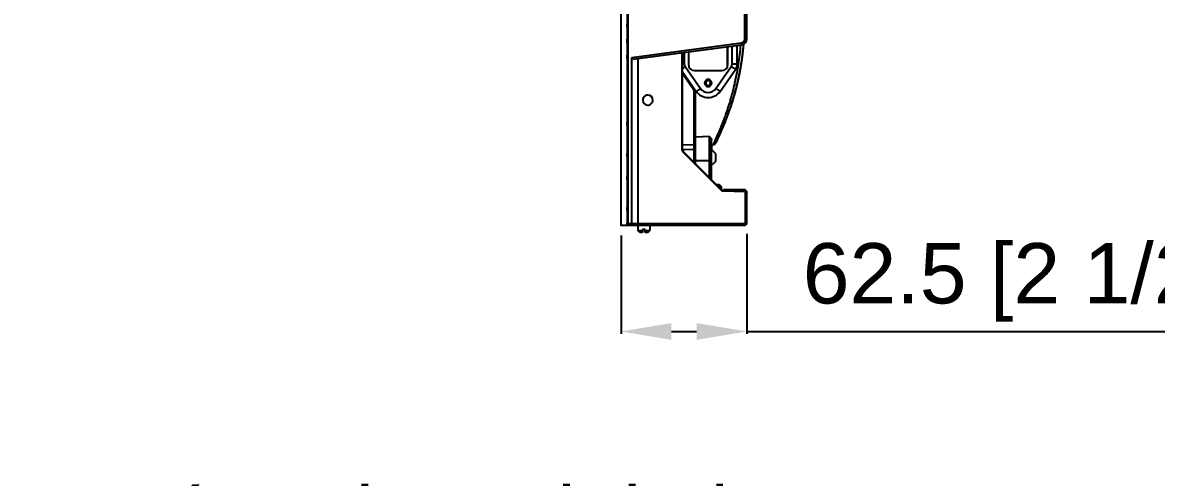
# Model space of a CAD drawing. Header units: millimetres. Extents: x -1070 to 42146, y 1440 to 12921.
# Drawn here: x 1225 to 1789, y 2646 to 2873 of the extents above; entities that cross this region are included whole.
import ezdxf

# ---------------------------------------------------------------- set-up
doc = ezdxf.new("R2010")
doc.units = ezdxf.units.MM
doc.layers.add('DIM', color=4, linetype='Continuous')
doc.layers.add('n', color=7, linetype='Continuous')
doc.styles.get("Standard").update_dxf_attribs({"font": 'arial.ttf'})
doc.dimstyles.new('ISO-200', dxfattribs={"dimtxt": 30, "dimasz": 25, "dimexe": 1.25, "dimexo": 5, "dimgap": 5, "dimtad": 1, "dimtoh": 1, "dimdec": 1, "dimdsep": 46, "dimtxsty": 'Standard', "dimcen": 2.5, "dimadec": 0, "dimazin": 0, "dimtfac": 1, "dimtdec": 1, "dimtmove": 0, "dimatfit": 3, "dimfxl": 1, "dimarcsym": 0})

# ---------------------------------------------------------------- blocks, each defined once
blk = doc.blocks.new('*D75')
at = {"layer": 'Defpoints', "color": 0, "transparency": 16777216}
for p in [(1057.55, 2463.34), (1053.49, 2458.93)]:
    blk.add_point(p, dxfattribs=at)
at = {"layer": 'DIM', "color": 0, "lineweight": -2, "transparency": 16777216}
for p, q in [((1180.61, 2597.14), (1074.48, 2481.74)), ((1661.33, 2597.14), (1180.61, 2597.14)), ((1053.49, 2458.93), (1057.55, 2463.34)), ((1036.57, 2440.53), (1019.64, 2422.13))]:
    blk.add_line(p, q, dxfattribs=at)
at = {"layer": 'DIM', "color": 0, "transparency": 16777216}
for points in [[(1071.41, 2484.56), (1077.54, 2478.92), (1057.55, 2463.34)], [(1033.5, 2443.35), (1039.63, 2437.71), (1053.49, 2458.93)]]:
    blk.add_solid(points, dxfattribs=at)
at = {"layer": 'DIM', "color": 0, "lineweight": -3, "transparency": 16777216, "insert": (1423.47, 2622.14), "char_height": 30, "attachment_point": 5}
blk.add_mtext('{\\fGulim|b0|i0|c134|p0;4-\\fGulim|b0|i0|c0|p0;%%C\\fGulim|b0|i0|c134|p0;6.5 through hole}', dxfattribs=at)
blk = doc.blocks.new('*D70')
at = {"layer": 'Defpoints', "color": 0, "lineweight": -3, "transparency": 16777216}
for p in [(1522.82, 2771.64), (1585.32, 2772.44), (1585.32, 2718.94)]:
    blk.add_point(p, dxfattribs=at)
at = {"layer": 'DIM', "color": 0, "lineweight": -2, "transparency": 16777216}
for p, q in [((1522.82, 2766.64), (1522.82, 2717.69)), ((1585.32, 2767.44), (1585.32, 2717.69)), ((1547.82, 2718.94), (1560.32, 2718.94)), ((1585.32, 2718.94), (1840.61, 2718.94))]:
    blk.add_line(p, q, dxfattribs=at)
at = {"layer": 'DIM', "color": 0, "lineweight": -3, "transparency": 16777216}
for points in [[(1547.82, 2723.11), (1547.82, 2714.77), (1522.82, 2718.94)], [(1560.32, 2723.11), (1560.32, 2714.77), (1585.32, 2718.94)]]:
    blk.add_solid(points, dxfattribs=at)
at = {"layer": 'DIM', "color": 0, "lineweight": -3, "transparency": 16777216, "insert": (1725.46, 2743.36), "char_height": 30, "attachment_point": 5}
blk.add_mtext('62.5 [2 1/2"]', dxfattribs=at)

msp = doc.modelspace()

# ---------------------------------------------------------------- linework, layer by layer
at = {"color": 1, "lineweight": -3}
msp.add_lwpolyline([(1525.817, 2771.641), (1522.817, 2771.641), (1522.817, 3521.641), (1525.817, 3521.641)], close=True, dxfattribs=at)
at = {"layer": 'n', "color": 7, "linetype": 'Continuous', "lineweight": -3, "true_color": 0xffffff}
for p, q in [((1526.117, 2895.941), (1526.117, 2772.841)), ((1584.317, 2864.466), (1584.317, 2888.616)), ((1585.317, 2864.466), (1585.317, 2888.616)), ((1526.117, 2871.838), (1525.817, 2871.838)), ((1525.817, 2871.821), (1525.817, 2871.838)), ((1525.817, 2871.322), (1525.817, 2871.821)), ((1525.817, 2871.821), (1526.117, 2871.821)), ((1525.817, 2870.821), (1525.817, 2871.322)), ((1525.817, 2871.322), (1526.117, 2871.322)), ((1525.817, 2870.322), (1525.817, 2870.821)), ((1525.817, 2870.821), (1526.117, 2870.821)), ((1525.817, 2870.321), (1526.117, 2870.321)), ((1525.817, 2863.869), (1525.817, 2864.338)), ((1525.817, 2864.338), (1526.117, 2864.338)), ((1525.817, 2862.806), (1525.817, 2863.869)), ((1525.817, 2863.869), (1526.117, 2863.869)), ((1525.817, 2862.338), (1525.817, 2862.806)), ((1525.817, 2862.806), (1526.117, 2862.806)), ((1525.817, 2862.338), (1526.117, 2862.338)), ((1528.117, 2855.313), (1582.578, 2862.483)), ((1531.117, 2854.699), (1582.709, 2861.491)), ((1580.567, 2852.128), (1580.567, 2861.209)), ((1582.578, 2862.483), (1582.709, 2861.491)), ((1584.317, 2864.466), (1585.317, 2864.466)), ((1526.117, 2856.354), (1525.817, 2856.354)), ((1525.817, 2855.854), (1525.817, 2856.353)), ((1525.817, 2855.353), (1525.817, 2855.854)), ((1526.117, 2855.854), (1525.817, 2855.854)), ((1525.817, 2854.854), (1525.817, 2855.353)), ((1525.817, 2855.353), (1526.117, 2855.353)), ((1528.117, 2772.441), (1528.117, 2855.313)), ((1529.117, 2854.436), (1528.117, 2855.313)), ((1552.976, 2857.577), (1552.976, 2809.873)), ((1553.117, 2857.595), (1553.117, 2809.873)), ((1554.167, 2857.734), (1554.167, 2852.128)), ((1556.317, 2858.017), (1556.317, 2851.741)), ((1575.617, 2860.558), (1575.617, 2853.13)), ((1575.917, 2851.741), (1575.917, 2860.597)), ((1578.067, 2852.128), (1578.067, 2860.88)), ((1525.817, 2854.838), (1525.817, 2854.854)), ((1525.817, 2854.854), (1526.117, 2854.854)), ((1526.117, 2854.838), (1525.817, 2854.838)), ((1529.117, 2854.436), (1531.117, 2854.699)), ((1531.117, 2854.699), (1531.117, 2772.441)), ((1531.322, 2772.441), (1531.322, 2854.726)), ((1554.167, 2852.128), (1553.117, 2852.128)), ((1554.619, 2850.694), (1553.117, 2849.643)), ((1554.619, 2850.694), (1562.233, 2839.821)), ((1570.001, 2839.821), (1577.615, 2850.694)), ((1575.617, 2853.13), (1575.617, 2850.618)), ((1577.615, 2850.694), (1579.663, 2849.26)), ((1578.067, 2852.128), (1580.567, 2852.128)), ((1581.215, 2851.937), (1581.229, 2852.033)), ((1553.117, 2848.481), (1560.185, 2838.387)), ((1553.117, 2847.609), (1559.017, 2839.183)), ((1559.317, 2848.741), (1572.917, 2848.741)), ((1572.049, 2838.387), (1579.663, 2849.26)), ((1580.658, 2848.608), (1580.684, 2848.758)), ((1559.017, 2839.183), (1559.729, 2838.166)), ((1559.017, 2839.183), (1559.017, 2811.838)), ((1559.817, 2838.387), (1559.817, 2838.912)), ((1559.817, 2838.041), (1559.817, 2838.387)), ((1562.233, 2839.821), (1560.185, 2838.387)), ((1570.001, 2839.821), (1572.049, 2838.387)), ((1559.817, 2836.838), (1559.817, 2838.041)), ((1559.817, 2815.635), (1559.817, 2836.838)), ((1526.117, 2823.009), (1525.817, 2823.009)), ((1525.817, 2822.993), (1525.817, 2823.009)), ((1525.817, 2822.494), (1525.817, 2822.993)), ((1525.817, 2822.993), (1526.117, 2822.993)), ((1525.817, 2821.993), (1525.817, 2822.494)), ((1525.817, 2822.494), (1526.117, 2822.494)), ((1525.817, 2821.494), (1525.817, 2821.993)), ((1525.817, 2821.993), (1526.117, 2821.993)), ((1525.817, 2821.493), (1526.117, 2821.493)), ((1573.913, 2824.119), (1573.996, 2824.339)), ((1566.852, 2815.903), (1559.817, 2815.635)), ((1566.817, 2803.896), (1566.852, 2815.903)), ((1572.38, 2820.224), (1572.42, 2820.321)), ((1559.017, 2811.838), (1553.117, 2811.645)), ((1559.017, 2812.541), (1559.817, 2812.541)), ((1559.017, 2811.838), (1559.017, 2809.444)), ((1559.817, 2812.897), (1559.817, 2815.635)), ((1559.817, 2803.77), (1559.817, 2812.897)), ((1567.817, 2804.028), (1567.817, 2814.338)), ((1568.606, 2811.848), (1567.817, 2811.82)), ((1567.817, 2811.534), (1567.817, 2808.98)), ((1568.606, 2811.848), (1569.18, 2813.03)), ((1526.117, 2807.526), (1525.817, 2807.526)), ((1525.817, 2807.026), (1525.817, 2807.525)), ((1525.817, 2806.525), (1525.817, 2807.026)), ((1526.117, 2807.026), (1525.817, 2807.026)), ((1525.817, 2806.026), (1525.817, 2806.525)), ((1525.817, 2806.525), (1526.117, 2806.525)), ((1525.817, 2806.009), (1525.817, 2806.026)), ((1525.817, 2806.026), (1526.117, 2806.026)), ((1526.117, 2806.009), (1525.817, 2806.009)), ((1553.117, 2809.873), (1552.976, 2809.873)), ((1559.017, 2809.444), (1553.204, 2809.29)), ((1553.703, 2808.459), (1554.615, 2807.546)), ((1553.703, 2808.459), (1553.703, 2808.117)), ((1553.703, 2808.117), (1554.444, 2807.376)), ((1554.444, 2807.376), (1571.593, 2790.227)), ((1554.615, 2807.546), (1571.764, 2790.398)), ((1559.017, 2809.444), (1559.017, 2809.04)), ((1559.017, 2809.041), (1559.817, 2809.041)), ((1559.017, 2809.04), (1559.017, 2803.145)), ((1567.817, 2809.041), (1568.317, 2809.041)), ((1569.817, 2807.541), (1568.317, 2809.041)), ((1569.817, 2807.541), (1569.817, 2805.541)), ((1569.817, 2805.541), (1569.817, 2803.541)), ((1566.817, 2803.896), (1559.817, 2803.77)), ((1559.817, 2802.345), (1559.817, 2803.77)), ((1566.817, 2795.345), (1566.817, 2803.896)), ((1567.817, 2802.088), (1567.817, 2804.028)), ((1567.817, 2802.943), (1567.817, 2804.028)), ((1567.817, 2802.041), (1567.817, 2802.943)), ((1567.817, 2794.345), (1567.817, 2802.088)), ((1567.817, 2794.345), (1567.817, 2802.041)), ((1568.317, 2802.041), (1567.817, 2802.041)), ((1569.817, 2803.541), (1568.317, 2802.041)), ((1526.117, 2796.041), (1525.817, 2796.041)), ((1525.817, 2796.024), (1525.817, 2796.041)), ((1525.817, 2795.525), (1525.817, 2796.024)), ((1525.817, 2796.024), (1526.117, 2796.024)), ((1525.817, 2795.024), (1525.817, 2795.525)), ((1525.817, 2795.525), (1526.117, 2795.525)), ((1525.817, 2794.525), (1525.817, 2795.024)), ((1525.817, 2795.024), (1526.117, 2795.024)), ((1525.817, 2794.524), (1526.117, 2794.524)), ((1570.071, 2792.091), (1571.617, 2792.091)), ((1571.071, 2791.091), (1572.617, 2791.091)), ((1571.593, 2790.227), (1572.515, 2789.305)), ((1571.617, 2792.091), (1572.617, 2791.091)), ((1571.764, 2790.398), (1572.686, 2789.475)), ((1572.515, 2789.305), (1573.038, 2788.783)), ((1572.617, 2791.091), (1572.617, 2789.545)), ((1572.686, 2789.475), (1573.141, 2789.02)), ((1572.686, 2789.475), (1584.15, 2789.075)), ((1573.141, 2789.02), (1573.038, 2788.783)), ((1584.83, 2788.371), (1573.038, 2788.783)), ((1584.516, 2789.441), (1573.681, 2789.441)), ((1584.15, 2789.075), (1584.545, 2789.061)), ((1584.83, 2788.371), (1584.15, 2789.075)), ((1584.72, 2789.237), (1584.516, 2789.441)), ((1584.517, 2789.211), (1584.516, 2789.441)), ((1584.721, 2789.238), (1584.519, 2789.441)), ((1585.185, 2788.399), (1584.545, 2789.061)), ((1585.317, 2788.64), (1584.72, 2789.237)), ((1585.317, 2788.642), (1584.721, 2789.238)), ((1584.751, 2772.441), (1584.751, 2788.373)), ((1584.83, 2788.371), (1585.185, 2788.399)), ((1585.185, 2788.399), (1585.317, 2788.262)), ((1585.317, 2788.642), (1585.317, 2788.64)), ((1585.317, 2788.639), (1585.317, 2788.597)), ((1585.317, 2788.597), (1585.317, 2788.399)), ((1585.317, 2788.399), (1585.317, 2788.262)), ((1585.317, 2772.441), (1585.317, 2788.262)), ((1526.117, 2780.557), (1525.817, 2780.557)), ((1525.817, 2780.057), (1525.817, 2780.557)), ((1525.817, 2779.556), (1525.817, 2780.057)), ((1526.117, 2780.057), (1525.817, 2780.057)), ((1525.817, 2779.057), (1525.817, 2779.556)), ((1525.817, 2779.556), (1526.117, 2779.556)), ((1525.817, 2779.041), (1525.817, 2779.057)), ((1525.817, 2779.057), (1526.117, 2779.057)), ((1526.117, 2779.041), (1525.817, 2779.041)), ((1526.117, 2772.841), (1525.817, 2772.841)), ((1525.817, 2772.441), (1525.817, 2772.841)), ((1525.817, 2771.641), (1525.817, 2772.441)), ((1528.117, 2772.441), (1525.817, 2772.441)), ((1527.786, 2771.641), (1525.817, 2771.641)), ((1528.117, 2772.441), (1527.786, 2771.641)), ((1530.317, 2771.641), (1527.786, 2771.641)), ((1531.117, 2772.441), (1528.117, 2772.441)), ((1531.117, 2772.441), (1530.317, 2771.641)), ((1530.756, 2771.641), (1530.317, 2771.641)), ((1530.756, 2771.641), (1531.254, 2772.344)), ((1531.118, 2771.641), (1530.756, 2771.641)), ((1531.322, 2772.441), (1531.117, 2772.441)), ((1531.117, 2771.641), (1531.117, 2769.141)), ((1531.867, 2771.641), (1531.118, 2771.641)), ((1531.254, 2772.344), (1531.322, 2772.441)), ((1584.751, 2772.441), (1531.322, 2772.441)), ((1534.117, 2771.641), (1531.867, 2771.641)), ((1536.367, 2771.641), (1534.117, 2771.641)), ((1537.117, 2771.641), (1536.367, 2771.641)), ((1537.117, 2771.641), (1537.117, 2769.141)), ((1541.717, 2771.641), (1537.117, 2771.641)), ((1547.317, 2771.641), (1541.717, 2771.641)), ((1552.917, 2771.641), (1547.317, 2771.641)), ((1584.117, 2771.641), (1552.917, 2771.641)), ((1584.834, 2772.358), (1584.117, 2771.641)), ((1584.517, 2771.641), (1584.117, 2771.641)), ((1585.234, 2772.358), (1584.517, 2771.641)), ((1584.834, 2772.358), (1584.751, 2772.441)), ((1584.834, 2772.358), (1585.234, 2772.358)), ((1585.317, 2772.441), (1585.234, 2772.358)), ((1532.117, 2768.141), (1531.117, 2769.141)), ((1531.117, 2769.141), (1533.367, 2769.141)), ((1533.367, 2768.141), (1532.117, 2768.141)), ((1534.117, 2769.641), (1533.367, 2769.641)), ((1533.367, 2769.641), (1533.367, 2769.141)), ((1533.367, 2769.141), (1533.367, 2768.141)), ((1534.817, 2769.641), (1534.117, 2769.641)), ((1534.817, 2769.641), (1534.817, 2769.141)), ((1534.817, 2768.141), (1534.817, 2769.141)), ((1534.817, 2769.141), (1537.117, 2769.141)), ((1536.117, 2768.141), (1534.817, 2768.141)), ((1536.117, 2768.141), (1537.117, 2769.141))]:
    msp.add_line(p, q, dxfattribs=at)
for centre, radius, start, end in [((1442.387, 2873.438), 140.482, 351.23593, 355.13493), ((1582.317, 2864.466), 2, 277.5, 0), ((1582.317, 2864.466), 3, 277.5, 0), ((1449.317, 2873.387), 135, 351.68118, 355.10824), ((1449.317, 2873.387), 135, 351.78998, 355.10774), ((1449.317, 2873.387), 135, 352.1517, 355.10796), ((1449.317, 2873.387), 135, 352.24019, 355.10867), ((1449.317, 2873.387), 135, 352.82543, 354.78053), ((1449.317, 2873.387), 135, 352.91271, 354.8133), ((1449.317, 2873.387), 135, 353.11705, 354.99408), ((1449.317, 2873.387), 135, 353.18661, 355.03776), ((1449.317, 2873.387), 135, 353.50815, 355.10444), ((1449.317, 2873.387), 135, 353.62552, 355.10375), ((1449.317, 2873.387), 135, 353.83011, 355.10783), ((1449.317, 2873.387), 135, 353.94515, 355.10279), ((1449.317, 2873.387), 135, 354.05251, 355.10276), ((1449.317, 2873.387), 135, 354.14123, 355.10618), ((1449.317, 2873.387), 135, 354.62094, 355.10398), ((1449.317, 2873.387), 135, 354.69321, 354.83942), ((1449.317, 2873.387), 135, 354.78053, 354.87243), ((1449.317, 2873.387), 135, 354.8133, 354.88478), ((1449.317, 2873.387), 135, 350.70293, 352.593), ((1449.317, 2873.387), 135, 350.79654, 352.67467), ((1449.317, 2873.387), 135, 350.85487, 352.33267), ((1449.317, 2873.387), 135, 351.12767, 352.55687), ((1449.317, 2873.387), 135, 351.16252, 353.02743), ((1449.317, 2873.387), 135, 351.26745, 352.80449), ((1449.317, 2873.387), 135, 351.49374, 353.07691), ((1449.317, 2873.387), 135, 351.97667, 353.45725), ((1449.317, 2873.387), 135, 352.08358, 353.81178), ((1449.317, 2873.387), 135, 352.19647, 352.38193), ((1449.317, 2873.387), 135, 352.28096, 352.35542), ((1449.317, 2873.387), 135, 352.33267, 352.41783), ((1449.317, 2873.387), 135, 352.35542, 353.40891), ((1449.317, 2873.387), 135, 352.37922, 352.46118), ((1449.317, 2873.387), 135, 352.38193, 352.46394), ((1449.317, 2873.387), 135, 352.41783, 352.5045), ((1449.317, 2873.387), 135, 352.43703, 352.49225), ((1449.317, 2873.387), 135, 352.46394, 352.53879), ((1449.317, 2873.387), 135, 352.49225, 352.59049), ((1449.317, 2873.387), 135, 352.5045, 352.60169), ((1449.317, 2873.387), 135, 352.53879, 352.58947), ((1449.317, 2873.387), 135, 352.55687, 352.64461), ((1449.317, 2873.387), 135, 352.58947, 352.66757), ((1449.317, 2873.387), 135, 352.593, 352.75903), ((1449.317, 2873.387), 135, 352.60169, 352.66355), ((1449.317, 2873.387), 135, 352.64461, 354.03938), ((1449.317, 2873.387), 135, 352.65164, 352.69996), ((1449.317, 2873.387), 135, 352.66355, 354.24982), ((1449.317, 2873.387), 135, 352.66757, 352.82543), ((1449.317, 2873.387), 135, 352.67467, 352.83005), ((1449.317, 2873.387), 135, 352.69996, 352.81499), ((1449.317, 2873.387), 135, 352.75903, 352.83664), ((1449.317, 2873.387), 135, 352.80449, 352.86109), ((1449.317, 2873.387), 135, 352.81499, 352.91271), ((1449.317, 2873.387), 135, 352.83005, 352.91113), ((1449.317, 2873.387), 135, 352.83664, 352.92281), ((1449.317, 2873.387), 135, 352.86109, 352.9727), ((1449.317, 2873.387), 135, 352.91113, 352.9864), ((1449.317, 2873.387), 135, 352.92281, 353.06209), ((1449.317, 2873.387), 135, 352.9727, 354.44534), ((1449.317, 2873.387), 135, 352.9864, 353.02327), ((1449.317, 2873.387), 135, 353.02327, 353.06473), ((1449.317, 2873.387), 135, 353.02743, 353.13458), ((1449.317, 2873.387), 135, 353.06473, 353.18661), ((1449.317, 2873.387), 135, 353.06209, 353.11705), ((1449.317, 2873.387), 135, 353.07691, 353.13032), ((1449.317, 2873.387), 135, 353.13032, 353.24148), ((1449.317, 2873.387), 135, 353.13458, 353.22727), ((1449.317, 2873.387), 135, 353.22727, 353.36551), ((1449.317, 2873.387), 135, 353.24148, 353.40467), ((1449.317, 2873.387), 135, 353.36551, 353.41425), ((1449.317, 2873.387), 135, 353.70493, 353.83011), ((1449.317, 2873.387), 135, 353.72141, 353.7561), ((1449.317, 2873.387), 135, 353.7561, 353.88721), ((1449.317, 2873.387), 135, 353.81178, 353.87806), ((1449.317, 2873.387), 135, 353.87806, 353.92395), ((1449.317, 2873.387), 135, 353.88721, 353.94515), ((1449.317, 2873.387), 135, 353.92395, 353.98199), ((1449.317, 2873.387), 135, 353.98199, 354.05251), ((1449.317, 2873.387), 135, 354.24982, 354.28548), ((1449.317, 2873.387), 135, 354.28548, 354.39487), ((1449.317, 2873.387), 135, 354.39487, 354.52703), ((1449.317, 2873.387), 135, 354.44534, 354.50726), ((1449.317, 2873.387), 135, 354.50726, 354.60044), ((1449.317, 2873.387), 135, 354.52703, 354.62094), ((1449.317, 2873.387), 135, 354.60044, 354.69321), ((1556.667, 2852.128), 2.5, 180, 215), ((1559.317, 2851.741), 3, 180, 270), ((1572.917, 2851.741), 3, 270, 0), ((1575.567, 2852.128), 2.5, 325, 0), ((1575.567, 2852.128), 5, 325, 0), ((1442.961, 2873.358), 139.903, 350.00547, 351.19255), ((1449.317, 2873.387), 135, 349.31491, 350.6306), ((1449.317, 2873.387), 135, 349.31489, 350.63062), ((1449.317, 2873.387), 135, 349.31489, 350.63062), ((1449.317, 2873.387), 135, 349.3149, 350.61384), ((1449.317, 2873.387), 135, 349.3149, 350.50693), ((1449.317, 2873.387), 135, 349.31491, 350.50221), ((1449.317, 2873.387), 135, 349.31492, 350.19635), ((1449.317, 2873.387), 135, 349.31493, 350.06655), ((1449.317, 2873.387), 135, 349.37618, 350.63041), ((1449.317, 2873.387), 135, 349.64884, 350.6306), ((1449.317, 2873.387), 135, 349.72188, 349.8936), ((1449.317, 2873.387), 135, 349.73903, 349.89466), ((1449.317, 2873.387), 135, 349.76743, 349.9185), ((1449.317, 2873.387), 135, 349.77041, 349.92838), ((1449.317, 2873.387), 135, 349.8936, 350.07048), ((1449.317, 2873.387), 135, 349.89466, 349.99516), ((1449.317, 2873.387), 135, 349.9185, 350.17615), ((1449.317, 2873.387), 135, 349.92838, 350.63059), ((1449.317, 2873.387), 135, 349.99516, 350.29366), ((1449.317, 2873.387), 135, 350.06655, 350.2208), ((1449.317, 2873.387), 135, 350.07048, 350.63057), ((1449.317, 2873.387), 135, 350.17615, 350.21924), ((1449.317, 2873.387), 135, 350.19635, 350.34736), ((1449.317, 2873.387), 135, 350.2208, 350.38183), ((1449.317, 2873.387), 135, 350.21924, 350.30669), ((1449.317, 2873.387), 135, 350.29366, 350.37735), ((1449.317, 2873.387), 135, 350.30669, 350.40517), ((1449.317, 2873.387), 135, 350.34736, 350.5696), ((1449.317, 2873.387), 135, 350.37735, 350.41368), ((1449.317, 2873.387), 135, 350.38183, 350.42766), ((1449.317, 2873.387), 135, 350.40517, 350.63054), ((1449.317, 2873.387), 135, 350.41368, 350.63054), ((1449.317, 2873.387), 135, 350.42766, 350.4818), ((1449.317, 2873.387), 135, 350.4818, 350.63056), ((1449.317, 2873.387), 135, 350.50221, 350.63058), ((1449.317, 2873.387), 135, 350.50693, 350.63058), ((1449.317, 2873.387), 135, 350.5696, 350.63058), ((1449.317, 2873.387), 135, 350.61384, 350.68066), ((1449.317, 2873.387), 135, 350.63054, 352.19647), ((1449.317, 2873.387), 135, 350.63058, 351.93118), ((1449.317, 2873.387), 135, 350.63057, 351.83623), ((1449.317, 2873.387), 135, 350.63058, 351.68118), ((1449.317, 2873.387), 135, 350.63059, 351.31213), ((1449.317, 2873.387), 135, 350.6306, 350.95043), ((1449.317, 2873.387), 135, 350.63062, 350.9325), ((1449.317, 2873.387), 135, 350.6306, 350.87374), ((1449.317, 2873.387), 135, 350.63062, 350.82386), ((1449.317, 2873.387), 135, 350.63041, 350.75771), ((1449.317, 2873.387), 135, 350.63058, 350.72638), ((1449.317, 2873.387), 135, 350.63058, 350.70413), ((1449.317, 2873.387), 135, 350.63056, 350.70293), ((1449.317, 2873.387), 135, 350.63058, 350.69235), ((1449.317, 2873.387), 135, 350.68066, 350.73444), ((1449.317, 2873.387), 135, 350.69235, 350.75989), ((1449.317, 2873.387), 135, 350.70413, 351.68118), ((1449.317, 2873.387), 135, 350.72638, 352.24019), ((1449.317, 2873.387), 135, 350.73444, 350.85487), ((1449.317, 2873.387), 135, 350.75771, 351.78547), ((1449.317, 2873.387), 135, 350.75989, 350.79654), ((1449.317, 2873.387), 135, 350.82386, 350.89922), ((1449.317, 2873.387), 135, 350.87374, 350.9293), ((1449.317, 2873.387), 135, 350.89922, 350.99554), ((1449.317, 2873.387), 135, 350.9325, 351.01314), ((1449.317, 2873.387), 135, 351.05689, 351.16096), ((1449.317, 2873.387), 135, 351.12275, 351.16252), ((1449.317, 2873.387), 135, 351.16096, 351.27725), ((1449.317, 2873.387), 135, 351.2268, 351.26745), ((1449.317, 2873.387), 135, 351.27725, 351.328), ((1449.317, 2873.387), 135, 351.31213, 351.46908), ((1449.317, 2873.387), 135, 351.328, 351.49374), ((1449.317, 2873.387), 135, 351.46908, 351.65962), ((1449.317, 2873.387), 135, 351.78547, 352.1517), ((1449.317, 2873.387), 135, 351.93118, 352.04872), ((1449.317, 2873.387), 135, 351.95133, 352.04715), ((1449.317, 2873.387), 135, 352.04872, 352.12383), ((1449.317, 2873.387), 135, 352.04715, 352.08358), ((1449.317, 2873.387), 135, 352.12383, 352.28096), ((1566.117, 2842.541), 1.75, 90, 149.93497), ((1566.117, 2842.541), 1.75, 30.06503, 90), ((1442.684, 2873.397), 140.183, 347.29923, 349.81445), ((1442.403, 2873.454), 140.469, 349.87383, 350.00631), ((1449.317, 2873.387), 135, 346.69102, 348.54314), ((1449.317, 2873.387), 135, 346.69103, 347.99939), ((1449.317, 2873.387), 135, 346.69104, 347.9583), ((1449.317, 2873.387), 135, 346.69106, 347.84263), ((1449.317, 2873.387), 135, 346.69103, 347.56326), ((1449.317, 2873.387), 135, 346.9529, 348.8168), ((1449.317, 2873.387), 135, 346.99332, 348.71641), ((1449.317, 2873.387), 135, 347.16354, 347.42276), ((1449.317, 2873.387), 135, 347.23241, 347.44348), ((1449.317, 2873.387), 135, 347.32423, 347.48764), ((1449.317, 2873.387), 135, 347.33133, 348.00849), ((1449.317, 2873.387), 135, 347.33624, 349.31492), ((1449.317, 2873.387), 135, 347.34727, 348.92886), ((1449.317, 2873.387), 135, 347.41053, 347.46162), ((1449.317, 2873.387), 135, 347.42276, 347.46634), ((1449.317, 2873.387), 135, 347.44348, 347.4991), ((1449.317, 2873.387), 135, 347.46162, 347.57556), ((1449.317, 2873.387), 135, 347.46634, 347.50588), ((1449.317, 2873.387), 135, 347.48764, 347.53742), ((1449.317, 2873.387), 135, 347.4991, 347.75462), ((1449.317, 2873.387), 135, 347.50588, 349.27614), ((1449.317, 2873.387), 135, 347.53742, 347.57444), ((1449.317, 2873.387), 135, 347.56326, 347.84885), ((1449.317, 2873.387), 135, 347.57444, 347.7357), ((1449.317, 2873.387), 135, 347.57556, 347.7254), ((1449.317, 2873.387), 135, 347.7984, 349.33362), ((1449.317, 2873.387), 135, 347.89303, 349.31494), ((1449.317, 2873.387), 135, 347.9583, 348.2262), ((1449.317, 2873.387), 135, 347.96242, 348.07176), ((1449.317, 2873.387), 135, 347.98411, 348.10621), ((1449.317, 2873.387), 135, 347.98632, 349.31496), ((1449.317, 2873.387), 135, 347.99939, 348.02931), ((1449.317, 2873.387), 135, 348.00849, 349.31451), ((1449.317, 2873.387), 135, 348.02931, 349.31491), ((1449.317, 2873.387), 135, 348.07176, 348.11315), ((1449.317, 2873.387), 135, 348.10621, 349.31495), ((1449.317, 2873.387), 135, 348.11315, 348.35327), ((1449.317, 2873.387), 135, 348.2262, 348.28056), ((1449.317, 2873.387), 135, 348.28056, 348.38081), ((1449.317, 2873.387), 135, 348.35327, 348.47636), ((1449.317, 2873.387), 135, 348.38081, 348.49617), ((1449.317, 2873.387), 135, 348.47636, 349.31493), ((1449.317, 2873.387), 135, 348.49617, 348.6333), ((1449.317, 2873.387), 135, 348.54314, 348.74445), ((1449.317, 2873.387), 135, 348.6333, 349.31492), ((1449.317, 2873.387), 135, 348.71641, 348.95805), ((1449.317, 2873.387), 135, 348.74445, 349.01492), ((1449.317, 2873.387), 135, 348.8168, 349.3149), ((1449.317, 2873.387), 135, 348.92886, 349.3149), ((1449.317, 2873.387), 135, 348.99368, 349.08466), ((1449.317, 2873.387), 135, 349.01492, 349.31489), ((1449.317, 2873.387), 135, 349.08466, 349.21014), ((1449.317, 2873.387), 135, 349.21014, 349.31489), ((1449.317, 2873.387), 135, 349.27614, 349.31491), ((1449.317, 2873.387), 135, 349.31494, 349.72188), ((1449.317, 2873.387), 135, 349.31496, 349.64357), ((1449.317, 2873.387), 135, 349.31492, 349.50623), ((1449.317, 2873.387), 135, 349.31451, 349.37618), ((1449.317, 2873.387), 135, 349.33362, 349.48823), ((1449.317, 2873.387), 135, 349.48823, 349.61753), ((1449.317, 2873.387), 135, 349.50623, 349.64884), ((1449.317, 2873.387), 135, 349.61753, 349.77041), ((1449.317, 2873.387), 135, 349.64357, 349.76743), ((1566.117, 2842.541), 7.242, 215, 325), ((1566.117, 2842.541), 4.742, 215, 325), ((1566.117, 2842.541), 1.75, 149.93497, 210.06503), ((1566.117, 2842.541), 1.75, 210.06503, 270), ((1566.117, 2842.541), 1.25, 167.14286, 192.85714), ((1566.117, 2842.541), 1.25, 90, 167.14286), ((1566.117, 2842.541), 1.25, 192.85714, 270), ((1566.117, 2842.541), 1.25, 12.85714, 90), ((1566.117, 2842.541), 1.25, 270, 347.14286), ((1566.117, 2842.541), 1.75, 270, 329.93497), ((1566.117, 2842.541), 1.25, 347.14286, 12.85714), ((1566.117, 2842.541), 1.75, 329.93497, 30.06503), ((1442.778, 2873.394), 140.09, 344.80377, 346.03099), ((1442.997, 2873.34), 139.865, 346.03104, 346.40869), ((1443.477, 2873.225), 139.371, 346.40831, 347.29679), ((1449.317, 2873.387), 135, 343.91416, 345.78122), ((1449.317, 2873.387), 135, 343.91415, 345.7657), ((1449.317, 2873.387), 135, 343.91416, 345.67347), ((1449.317, 2873.387), 135, 344.09308, 345.15412), ((1449.317, 2873.387), 135, 344.24171, 345.76572), ((1449.317, 2873.387), 135, 344.4072, 345.35743), ((1449.317, 2873.387), 135, 344.53617, 345.7015), ((1449.317, 2873.387), 135, 344.53613, 345.08897), ((1449.317, 2873.387), 135, 344.56983, 345.7657), ((1449.317, 2873.387), 135, 344.7123, 345.0775), ((1449.317, 2873.387), 135, 344.86683, 345.1814), ((1449.317, 2873.387), 135, 344.94292, 345.43366), ((1449.317, 2873.387), 135, 345.0775, 345.3232), ((1449.317, 2873.387), 135, 345.08897, 345.76567), ((1449.317, 2873.387), 135, 345.15412, 345.33987), ((1449.317, 2873.387), 135, 345.1814, 345.24992), ((1449.317, 2873.387), 135, 345.24992, 345.54901), ((1449.317, 2873.387), 135, 345.3232, 345.76567), ((1449.317, 2873.387), 135, 345.33987, 345.37242), ((1449.317, 2873.387), 135, 345.35743, 345.76364), ((1449.317, 2873.387), 135, 345.37242, 345.76567), ((1449.317, 2873.387), 135, 345.7015, 345.76567), ((1449.317, 2873.387), 135, 345.76364, 346.66977), ((1449.317, 2873.387), 135, 345.76567, 346.69109), ((1449.317, 2873.387), 135, 345.76567, 346.6911), ((1449.317, 2873.387), 135, 345.76567, 346.69106), ((1449.317, 2873.387), 135, 345.76566, 346.69105), ((1449.317, 2873.387), 135, 345.76567, 346.69104), ((1449.317, 2873.387), 135, 345.76567, 346.51574), ((1449.317, 2873.387), 135, 345.7657, 346.44768), ((1449.317, 2873.387), 135, 345.76572, 346.23188), ((1449.317, 2873.387), 135, 345.76567, 346.10563), ((1449.317, 2873.387), 135, 345.7657, 345.82309), ((1449.317, 2873.387), 135, 345.78122, 345.85099), ((1449.317, 2873.387), 135, 345.82309, 345.91278), ((1449.317, 2873.387), 135, 345.85099, 346.69103), ((1449.317, 2873.387), 135, 345.91278, 346.11177), ((1449.317, 2873.387), 135, 346.10563, 346.69104), ((1449.317, 2873.387), 135, 346.11177, 346.25148), ((1449.317, 2873.387), 135, 346.23188, 346.49319), ((1449.317, 2873.387), 135, 346.25148, 346.69104), ((1449.317, 2873.387), 135, 346.44768, 346.69104), ((1449.317, 2873.387), 135, 346.66977, 347.33133), ((1449.317, 2873.387), 135, 346.69109, 347.41053), ((1449.317, 2873.387), 135, 346.6911, 347.32423), ((1449.317, 2873.387), 135, 346.69105, 347.23241), ((1449.317, 2873.387), 135, 346.8443, 347.03844), ((1449.317, 2873.387), 135, 346.90486, 346.99332), ((1449.317, 2873.387), 135, 347.0384, 347.34727), ((1449.317, 2873.387), 135, 347.03844, 347.33624), ((1443.592, 2873.17), 139.246, 342.61507, 343.61342), ((1443.776, 2873.113), 139.054, 343.6142, 343.97774), ((1443.157, 2873.291), 139.698, 343.97797, 344.80404), ((1449.317, 2873.387), 135, 341.80582, 342.84259), ((1449.317, 2873.387), 135, 341.8082, 343.02139), ((1449.317, 2873.387), 135, 341.80822, 342.83117), ((1449.317, 2873.387), 135, 341.80822, 342.75334), ((1449.317, 2873.387), 135, 341.8082, 342.62585), ((1449.317, 2873.387), 135, 341.99006, 343.22505), ((1449.317, 2873.387), 135, 342.21981, 342.6259), ((1449.317, 2873.387), 135, 342.26699, 342.49033), ((1449.317, 2873.387), 135, 342.36508, 343.22503), ((1449.317, 2873.387), 135, 342.38515, 342.79111), ((1449.317, 2873.387), 135, 342.49033, 342.59996), ((1449.317, 2873.387), 135, 342.79111, 343.22501), ((1449.317, 2873.387), 135, 342.84259, 343.21808), ((1449.317, 2873.387), 135, 342.98458, 343.22503), ((1449.317, 2873.387), 135, 343.02139, 343.22507), ((1449.317, 2873.387), 135, 343.21808, 343.91076), ((1449.317, 2873.387), 135, 343.22501, 343.91419), ((1449.317, 2873.387), 135, 343.22501, 343.91421), ((1449.317, 2873.387), 135, 343.22503, 343.91421), ((1449.317, 2873.387), 135, 343.22505, 343.82799), ((1449.317, 2873.387), 135, 343.22505, 343.54508), ((1449.317, 2873.387), 135, 343.22503, 343.45741), ((1449.317, 2873.387), 135, 343.22507, 343.41802), ((1449.317, 2873.387), 135, 343.22504, 343.29259), ((1449.317, 2873.387), 135, 343.22504, 343.27273), ((1449.317, 2873.387), 135, 343.27273, 343.30964), ((1449.317, 2873.387), 135, 343.29259, 343.35267), ((1449.317, 2873.387), 135, 343.30964, 343.91416), ((1449.317, 2873.387), 135, 343.35267, 343.91415), ((1449.317, 2873.387), 135, 343.41802, 343.46565), ((1449.317, 2873.387), 135, 343.45741, 343.91416), ((1449.317, 2873.387), 135, 343.46565, 343.56452), ((1449.317, 2873.387), 135, 343.54508, 343.82962), ((1449.317, 2873.387), 135, 343.56452, 343.91415), ((1449.317, 2873.387), 135, 343.82799, 343.91421), ((1449.317, 2873.387), 135, 343.82962, 343.91416), ((1449.317, 2873.387), 135, 343.91076, 344.07406), ((1449.317, 2873.387), 135, 343.91415, 344.94292), ((1449.317, 2873.387), 135, 343.91416, 344.53613), ((1449.317, 2873.387), 135, 343.91417, 344.05435), ((1449.317, 2873.387), 135, 343.91417, 343.97766), ((1449.317, 2873.387), 135, 343.91419, 344.86683), ((1449.317, 2873.387), 135, 343.91421, 344.7123), ((1449.317, 2873.387), 135, 343.91421, 344.10039), ((1449.317, 2873.387), 135, 343.91421, 344.06357), ((1449.317, 2873.387), 135, 343.97766, 344.41163), ((1449.317, 2873.387), 135, 344.05435, 344.09308), ((1449.317, 2873.387), 135, 344.06357, 344.29302), ((1449.317, 2873.387), 135, 344.07406, 344.4072), ((1449.317, 2873.387), 135, 344.10039, 344.24171), ((1449.317, 2873.387), 135, 344.29302, 344.56983), ((1449.317, 2873.387), 135, 344.41163, 344.53617), ((1443.559, 2873.172), 139.278, 340.62663, 341.37761), ((1443.247, 2873.277), 139.607, 341.37741, 342.10409), ((1449.317, 2873.387), 135, 339.73065, 340.50674), ((1449.317, 2873.387), 135, 339.7383, 340.0526), ((1449.317, 2873.387), 135, 339.73827, 339.95664), ((1449.317, 2873.387), 135, 339.73825, 339.95669), ((1449.317, 2873.387), 135, 339.73829, 339.93694), ((1449.317, 2873.387), 135, 339.85795, 340.16017), ((1443.261, 2873.273), 139.593, 342.10403, 342.46883), ((1449.317, 2873.387), 135, 339.93694, 340.1136), ((1449.317, 2873.387), 135, 339.95664, 340.16023), ((1449.317, 2873.387), 135, 339.95669, 340.16021), ((1449.317, 2873.387), 135, 340.1136, 340.16018), ((1449.317, 2873.387), 135, 340.16018, 340.33758), ((1449.317, 2873.387), 135, 340.16018, 340.26233), ((1443.334, 2873.25), 139.516, 342.46884, 342.61525), ((1449.317, 2873.387), 135, 340.33758, 340.5349), ((1449.317, 2873.387), 135, 340.50674, 340.53771), ((1449.317, 2873.387), 135, 340.5349, 341.27165), ((1449.317, 2873.387), 135, 340.53771, 341.26477), ((1449.317, 2873.387), 135, 340.92475, 341.27163), ((1449.317, 2873.387), 135, 341.12902, 341.27167), ((1449.317, 2873.387), 135, 341.12898, 341.27169), ((1449.317, 2873.387), 135, 341.21606, 341.27164), ((1449.317, 2873.387), 135, 341.26477, 341.6642), ((1449.317, 2873.387), 135, 341.27165, 341.80826), ((1449.317, 2873.387), 135, 341.27167, 341.80827), ((1449.317, 2873.387), 135, 341.27163, 341.80822), ((1449.317, 2873.387), 135, 341.27167, 341.80826), ((1449.317, 2873.387), 135, 341.27164, 341.8082), ((1449.317, 2873.387), 135, 341.27169, 341.652), ((1449.317, 2873.387), 135, 341.27165, 341.3906), ((1449.317, 2873.387), 135, 341.3906, 341.8082), ((1449.317, 2873.387), 135, 341.652, 341.80824), ((1449.317, 2873.387), 135, 341.6642, 341.80582), ((1449.317, 2873.387), 135, 341.80826, 342.22267), ((1449.317, 2873.387), 135, 341.80827, 342.07666), ((1449.317, 2873.387), 135, 341.80822, 341.93993), ((1449.317, 2873.387), 135, 341.80824, 341.90448), ((1449.317, 2873.387), 135, 341.80826, 341.8506), ((1449.317, 2873.387), 135, 341.8506, 342.10303), ((1449.317, 2873.387), 135, 341.90448, 341.99006), ((1449.317, 2873.387), 135, 341.93993, 342.21981), ((1449.317, 2873.387), 135, 342.07666, 342.26699), ((1449.317, 2873.387), 135, 342.10303, 342.36508), ((1449.317, 2873.387), 135, 342.22267, 342.38515), ((1443.815, 2873.087), 139.009, 337.95614, 338.47321), ((1443.801, 2873.092), 139.024, 338.47321, 338.59296), ((1443.801, 2873.092), 139.024, 338.59296, 339.37393), ((1449.317, 2873.387), 135, 336.76422, 337.59022), ((1449.317, 2873.387), 135, 337.20389, 337.58815), ((1443.903, 2873.054), 138.915, 339.47091, 339.78474), ((1449.317, 2873.387), 135, 337.58815, 337.62702), ((1449.317, 2873.387), 135, 337.59022, 337.62547), ((1449.317, 2873.387), 135, 337.62547, 338.50072), ((1449.317, 2873.387), 135, 337.62702, 337.87283), ((1444.063, 2872.995), 138.744, 339.78467, 340.34411), ((1449.317, 2873.387), 135, 337.87284, 337.97562), ((1449.317, 2873.387), 135, 337.87284, 337.9568), ((1449.317, 2873.387), 135, 337.97562, 338.49672), ((1444.027, 2873.008), 138.782, 340.34426, 340.62643), ((1449.317, 2873.387), 135, 338.49672, 338.53965), ((1449.317, 2873.387), 135, 338.50072, 338.53838), ((1449.317, 2873.387), 135, 338.53838, 339.16372), ((1449.317, 2873.387), 135, 338.53964, 338.86742), ((1449.317, 2873.387), 135, 338.53966, 338.86744), ((1449.317, 2873.387), 135, 338.53965, 338.8674), ((1449.317, 2873.387), 135, 339.16372, 339.48252), ((1449.317, 2873.387), 135, 339.48252, 339.73065), ((1449.317, 2873.387), 135, 339.73824, 339.85795), ((1444.287, 2872.891), 138.498, 334.72717, 337.64915), ((1449.317, 2873.387), 135, 333.27286, 336.33913), ((1443.815, 2873.087), 139.008, 337.69187, 337.95613), ((1449.317, 2873.387), 135, 336.33913, 336.41983), ((1449.317, 2873.387), 135, 336.41983, 336.4955), ((1449.317, 2873.387), 135, 336.4955, 336.76422), ((1449.317, 2873.387), 135, 336.91876, 336.97087), ((1449.317, 2873.387), 135, 336.97087, 337.0305), ((1449.317, 2873.387), 135, 337.0305, 337.20387), ((1568.554, 2813.347), 1.5, 272, 333.07904), ((1439.352, 2875.256), 143.97, 334.39159, 334.71461), ((1449.317, 2873.387), 135, 333.27286, 333.31427), ((1555.394, 2809.878), 2.419, 180.13036, 185.30291), ((1555.117, 2809.873), 2, 180, 225), ((1555.479, 2809.894), 2.513, 218.83418, 225.00884), ((1527.231, 2789.064), 57.286, 359.99803, 0.14673)]:
    msp.add_arc(centre, radius, start, end, dxfattribs=at)
for major_axis, start_param, end_param in [((2.5, 0), 1.5707963, 3.1415927), ((0, 2.5), -4.712389, -3.1415927), ((0, 2.5), -1.5707963, 0), ((0, 2.5), -3.1415927, -1.5707963)]:
    msp.add_ellipse((1536.068, 2834.041), major_axis=major_axis, ratio=1, start_param=start_param, end_param=end_param, dxfattribs=at)
for points, knots in [([(1566.852, 2815.903), (1567.07, 2815.635), (1567.457, 2815.177), (1567.817, 2814.61), (1567.817, 2814.338)], [0, 0, 0, 0, 0.5597289, 1, 1, 1, 1]), ([(1552.986, 2809.655), (1553.009, 2809.403), (1553.126, 2808.923), (1553.377, 2808.499), (1553.522, 2808.319)], [0, 0, 0, 0, 0.5217964, 1, 1, 1, 1]), ([(1566.817, 2803.896), (1566.944, 2803.896), (1567.176, 2803.902), (1567.501, 2803.927), (1567.679, 2803.961), (1567.817, 2803.998), (1567.817, 2804.028)], [0, 0, 0, 0, 0.3745878, 0.6942496, 0.9104766, 1, 1, 1, 1])]:
    msp.add_open_spline(points, degree=3, knots=knots, dxfattribs=at)

# ---------------------------------------------------------------- dimensions: what is measured, and where the dimension line sits
at = {"layer": 'DIM', "color": 7, "lineweight": -3}
dim = msp.add_linear_dim(base=(1585.317, 2718.94), p1=(1522.817, 2771.641), p2=(1585.317, 2772.441), dimstyle='ISO-200', dxfattribs=at)
dim.commit()
dim.dimension.update_dxf_attribs({"geometry": '*D70', "text_midpoint": (1725.464, 2718.94), "dimtype": 160})
dim = msp.add_diameter_dim_2p(p1=(1053.491, 2458.926), p2=(1057.552, 2463.342), text='{\\fGulim|b0|i0|c134|p0;4-\\fGulim|b0|i0|c0|p0;%%C\\fGulim|b0|i0|c134|p0;6.5 through hole}', dimstyle='ISO-200', dxfattribs=at)
dim.commit()
dim.dimension.update_dxf_attribs({"geometry": '*D75', "text_midpoint": (1423.471, 2597.138), "dimtype": 163})

doc.saveas('drawing.dxf')
